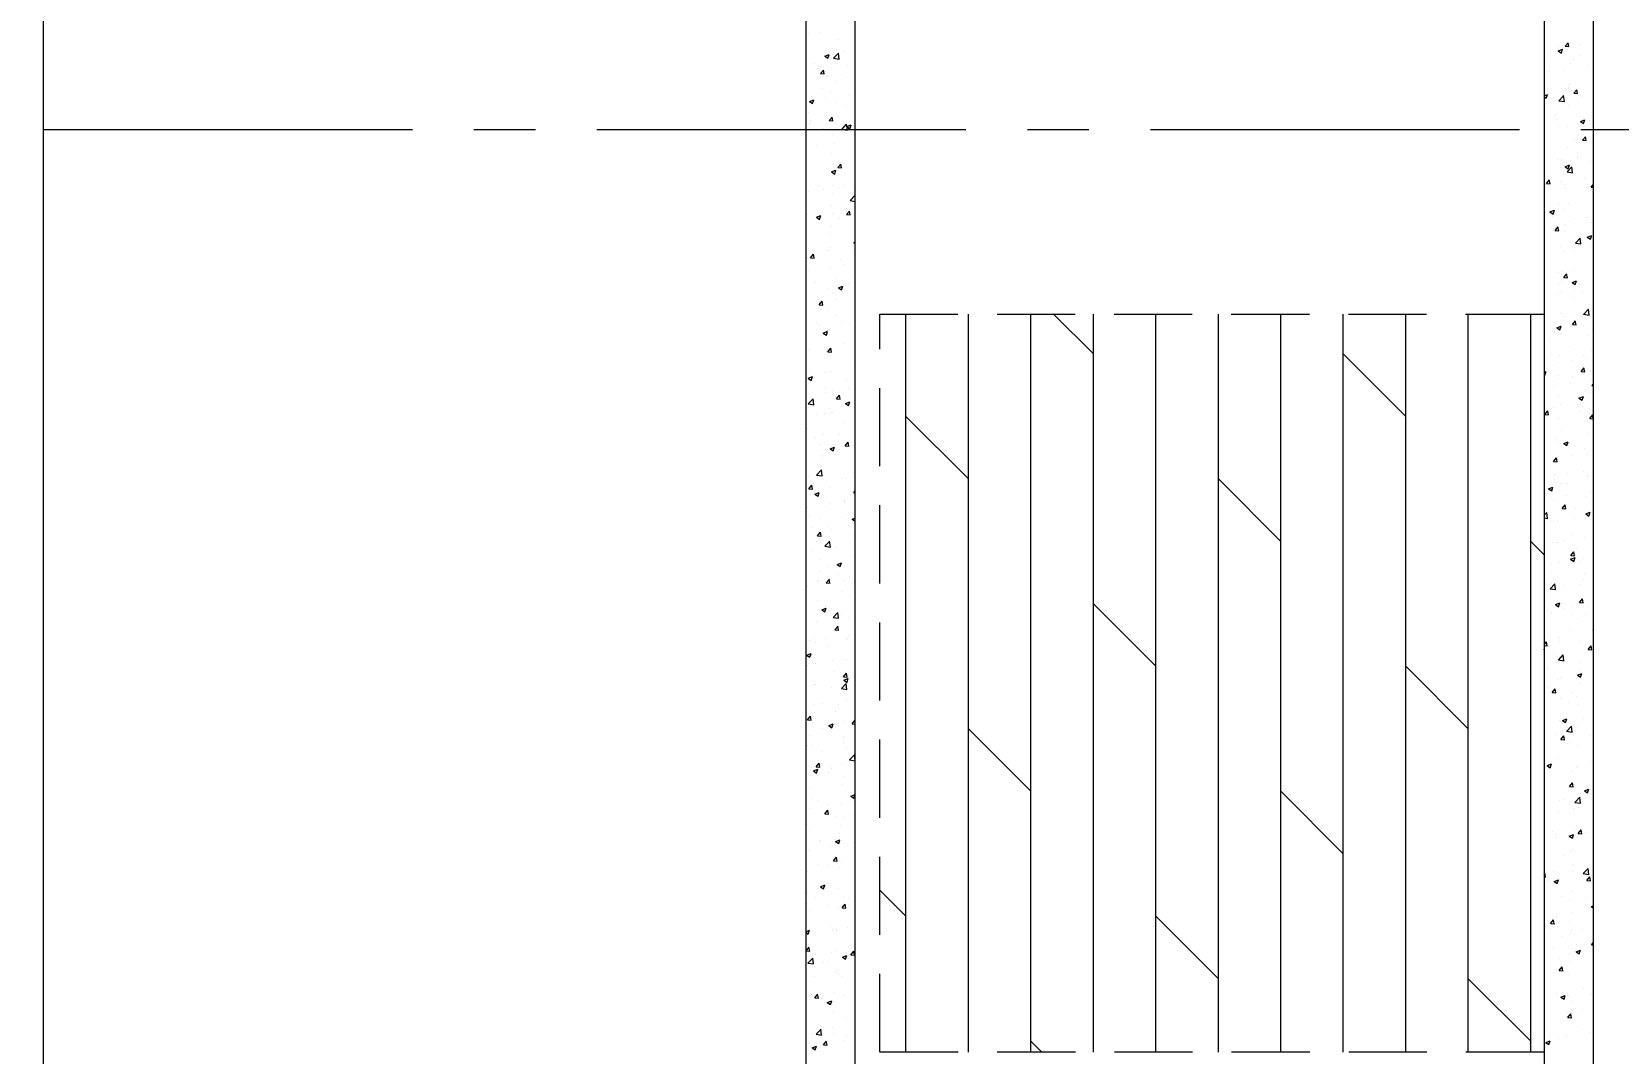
# Model space of a CAD drawing. Header units: millimetres. Extents: x 115500 to 206800, y -6300 to 53700.
# Drawn here: x 120652 to 127102, y 15445 to 19598 of the extents above; entities that cross this region are included whole.
import ezdxf

# ---------------------------------------------------------------- set-up
doc = ezdxf.new("R2010")
doc.units = ezdxf.units.MM
doc.linetypes.add('HIDDEN2', pattern=[4.7625, 3.175, -1.5875])
doc.linetypes.add('HT_Grid$0$CENTER2', pattern=[1.125, 0.75, -0.125, 0.125, -0.125])
doc.layers.get('Defpoints').update_dxf_attribs({"color": 151, "lineweight": 9})
for name, color, linetype, lineweight in [('HT_Dim Grid$0$NDC_S_DIM', 1, 'Continuous', 15), ('HT_Grid$0$NDC_S_AXIS', 5, 'HT_Grid$0$CENTER2', 13), ('NDC_S_BEAM', 3, 'HIDDEN2', 20), ('NDC_S_HATCH MATERIAL', 8, 'Continuous', 13), ('NDC_S_SLAB', 2, 'Continuous', 20)]:
    doc.layers.add(name, color=color, linetype=linetype, lineweight=lineweight)
doc.styles.add('HT_Dim Grid$0$NDC_DIM', font='', dxfattribs={"width": 0.75})
doc.styles.get('HT_Dim Grid$0$NDC_DIM').set_extended_font_data('Dotum')
doc.dimstyles.new('HT_Dim Grid$0$NDC_dim_150', dxfattribs={"dimscale": 150, "dimtxt": 2.5, "dimasz": 1.5, "dimexe": 1.5, "dimexo": 2.5, "dimgap": 1, "dimtad": 1, "dimdec": 0, "dimzin": 0, "dimdsep": 46, "dimtxsty": 'HT_Dim Grid$0$NDC_DIM', "dimblk": 'HT_Dim Grid$0$DIMMARK', "dimcen": 0.09, "dimdle": 1.2, "dimclrd": 1, "dimclre": 1, "dimclrt": 3, "dimadec": 0, "dimazin": 0, "dimtfac": 1, "dimtdec": 0, "dimtix": 1, "dimtofl": 0, "dimtmove": 0, "dimatfit": 3, "dimfxl": 8, "dimfxlon": 1, "dimtolj": 1, "dimtzin": 0, "dimarcsym": 0})

# ---------------------------------------------------------------- blocks, each defined once
blk = doc.blocks.new('HT_Dim Grid$0$DIMMARK')
at = {"layer": 'HT_Dim Grid$0$NDC_S_DIM', "color": 1}
blk.add_line((-1.5, 0), (1, 0), dxfattribs=at)
at = {"layer": 'HT_Dim Grid$0$NDC_S_DIM', "color": 2, "const_width": 0.1}
blk.add_lwpolyline([(-0.424, -0.424), (0.424, 0.424)], dxfattribs=at)
blk = doc.blocks.new('*D50')
at = {"layer": 'Defpoints', "color": 0, "ltscale": 200, "transparency": 16777216}
for p in [(117900, 38500), (130700, 38500), (130700, 8900)]:
    blk.add_point(p, dxfattribs=at)
at = {"layer": 'HT_Dim Grid$0$NDC_S_DIM', "color": 1, "lineweight": -2, "ltscale": 200, "transparency": 16777216}
for p, q in [((119100, 38500), (117675, 38500)), ((117900, 9125), (117900, 38275)), ((119100, 8900), (117675, 8900))]:
    blk.add_line(p, q, dxfattribs=at)
at = {"layer": 'HT_Dim Grid$0$NDC_S_DIM', "color": 1, "lineweight": -2, "ltscale": 200, "transparency": 16777216, "xscale": 225, "yscale": 225, "zscale": 225}
for p, rotation in [((117900, 38500), 90), ((117900, 8900), 270)]:
    blk.add_blockref('HT_Dim Grid$0$DIMMARK', p, dxfattribs=dict(at, rotation=rotation))
at = {"layer": 'HT_Dim Grid$0$NDC_S_DIM', "color": 3, "ltscale": 200, "transparency": 16777216, "insert": (117562.2, 23700), "char_height": 375, "attachment_point": 5, "rotation": 90, "style": 'HT_Dim Grid$0$NDC_DIM'}
blk.add_mtext('\\A1;29600', dxfattribs=at)
blk = doc.blocks.new('*D51')
at = {"layer": 'Defpoints', "color": 0, "ltscale": 200, "transparency": 16777216}
for p in [(119100, 19200), (130700, 19200), (130700, 8900)]:
    blk.add_point(p, dxfattribs=at)
at = {"layer": 'HT_Dim Grid$0$NDC_S_DIM', "color": 1, "lineweight": -2, "ltscale": 200, "transparency": 16777216}
for p, q in [((120300, 19200), (118875, 19200)), ((119100, 9125), (119100, 18975)), ((120300, 8900), (118875, 8900))]:
    blk.add_line(p, q, dxfattribs=at)
at = {"layer": 'HT_Dim Grid$0$NDC_S_DIM', "color": 1, "lineweight": -2, "ltscale": 200, "transparency": 16777216, "xscale": 225, "yscale": 225, "zscale": 225}
for p, rotation in [((119100, 19200), 90), ((119100, 8900), 270)]:
    blk.add_blockref('HT_Dim Grid$0$DIMMARK', p, dxfattribs=dict(at, rotation=rotation))
at = {"layer": 'HT_Dim Grid$0$NDC_S_DIM', "color": 3, "ltscale": 200, "transparency": 16777216, "insert": (118762.2, 14050), "char_height": 375, "attachment_point": 5, "rotation": 90, "style": 'HT_Dim Grid$0$NDC_DIM'}
blk.add_mtext('\\A1;10300', dxfattribs=at)
blk = doc.blocks.new('*D70')
at = {"layer": 'Defpoints', "color": 0, "ltscale": 200, "transparency": 16777216}
for p in [(119100, 28200), (130700, 28200), (130700, 19200)]:
    blk.add_point(p, dxfattribs=at)
at = {"layer": 'HT_Dim Grid$0$NDC_S_DIM', "color": 1, "lineweight": -2, "ltscale": 200, "transparency": 16777216}
for p, q in [((120300, 28200), (118875, 28200)), ((119100, 19425), (119100, 27975)), ((120300, 19200), (118875, 19200))]:
    blk.add_line(p, q, dxfattribs=at)
at = {"layer": 'HT_Dim Grid$0$NDC_S_DIM', "color": 1, "lineweight": -2, "ltscale": 200, "transparency": 16777216, "xscale": 225, "yscale": 225, "zscale": 225}
for p, rotation in [((119100, 28200), 90), ((119100, 19200), 270)]:
    blk.add_blockref('HT_Dim Grid$0$DIMMARK', p, dxfattribs=dict(at, rotation=rotation))
at = {"layer": 'HT_Dim Grid$0$NDC_S_DIM', "color": 3, "ltscale": 200, "transparency": 16777216, "insert": (118762.2, 23700), "char_height": 375, "attachment_point": 5, "rotation": 90, "style": 'HT_Dim Grid$0$NDC_DIM'}
blk.add_mtext('\\A1;9000', dxfattribs=at)

msp = doc.modelspace()

# ---------------------------------------------------------------- linework, layer by layer
at = {"layer": 'Defpoints'}
msp.add_lwpolyline([(120700, 48500), (201600, 48500), (201600, -1100), (120700, -1100)], close=True, dxfattribs=at)
msp.add_lwpolyline([(120700, 48500), (201600, 48500), (201600, -1100), (120700, -1100)], close=True, dxfattribs=at)
at = {"layer": 'HT_Grid$0$NDC_S_AXIS', "ltscale": 2000}
msp.add_line((120700, 19200), (201600, 19200), dxfattribs=at)
at = {"layer": 'NDC_S_BEAM', "ltscale": 100}
for p, q in [((124100, 18450), (126800, 18450)), ((124100, 15450), (124100, 18450)), ((126800, 15450), (124100, 15450))]:
    msp.add_line(p, q, dxfattribs=at)
at = {"layer": 'NDC_S_HATCH MATERIAL', "linetype": 'Continuous', "ltscale": 100}
for p, q in [((123811.1, 19592.6), (123811.1, 19592.6)), ((123856.8, 19595.9), (123856.8, 19595.9)), ((123929.9, 19566.7), (123929.9, 19566.7)), ((126885.8, 19538.6), (126898, 19553.2)), ((126900.6, 19537.2), (126897.7, 19553.1)), ((126909.1, 19551.5), (126909.1, 19551.5)), ((126948.6, 19546), (126948.6, 19546)), ((123875.8, 19498.5), (123893.6, 19505.4)), ((123875.8, 19498.5), (123888.4, 19490)), ((123888.4, 19490), (123893.6, 19505.3)), ((123908.1, 19503.7), (123908.1, 19503.7)), ((123911.6, 19490.6), (123934.2, 19487)), ((123911.7, 19490.4), (123931.5, 19511.1)), ((123917, 19496.2), (123917, 19496.2)), ((123926.8, 19482.1), (123926.8, 19482.1)), ((123934.2, 19486.9), (123931.4, 19511.1)), ((123950.4, 19516.8), (123950.4, 19516.8)), ((126813.8, 19505.7), (126813.8, 19505.7)), ((126857.9, 19520), (126875.7, 19526.8)), ((126857.9, 19519.9), (126870.5, 19511.4)), ((126859.4, 19539), (126859.4, 19539)), ((126870.5, 19511.4), (126875.6, 19526.7)), ((126885.1, 19537.6), (126885.1, 19537.6)), ((126885.8, 19538.6), (126900.9, 19537.3)), ((126920.3, 19483.3), (126920.3, 19483.3)), ((126949.4, 19500), (126949.4, 19500)), ((123834.9, 19467.8), (123834.9, 19467.8)), ((123859.1, 19427.5), (123871.4, 19442.1)), ((123859.1, 19427.5), (123874.3, 19426.1)), ((123874, 19426.1), (123871, 19442)), ((123883.5, 19416.6), (123883.5, 19416.6)), ((123947.1, 19425), (123947.1, 19425)), ((123970.5, 19462.1), (123970.5, 19462.1)), ((126818.2, 19437.4), (126818.2, 19437.4)), ((126881.8, 19445.8), (126881.8, 19445.8)), ((126906, 19467), (126906, 19467)), ((126978, 19458.5), (126978, 19458.5)), ((123866.4, 19367.1), (123866.4, 19367.1)), ((123897.6, 19352.1), (123897.6, 19352.1)), ((123923.7, 19397.6), (123923.7, 19397.6)), ((126869.2, 19369), (126869.2, 19369)), ((126899.9, 19370.2), (126899.9, 19370.2)), ((126902.9, 19382.4), (126902.9, 19382.4)), ((126911.2, 19358.3), (126911.2, 19358.3)), ((126921, 19347.6), (126933.2, 19362.1)), ((126921, 19347.5), (126936.2, 19346.2)), ((126935.9, 19346.2), (126932.9, 19362.1)), ((123814, 19314.4), (123831.8, 19321.2)), ((123814, 19314.3), (123826.6, 19305.8)), ((123816.7, 19316.4), (123816.7, 19316.4)), ((123826.6, 19305.8), (123831.8, 19321.1)), ((123880.3, 19324.8), (123880.3, 19324.8)), ((123920.6, 19313), (123920.6, 19313)), ((123958.5, 19296.4), (123958.5, 19296.4)), ((123976.5, 19337.5), (123976.5, 19337.5)), ((126800, 19337.3), (126813.9, 19342.6)), ((126800, 19333.1), (126808.7, 19327.2)), ((126808.7, 19327.2), (126813.8, 19342.6)), ((126815, 19345.6), (126815, 19345.6)), ((126817.9, 19341.8), (126817.9, 19341.8)), ((126859.8, 19317.6), (126882.4, 19314.1)), ((126859.9, 19317.4), (126879.7, 19338.1)), ((126882.4, 19313.9), (126879.6, 19338.1)), ((126899.8, 19297.9), (126899.8, 19297.9)), ((126953.5, 19336), (126953.5, 19336)), ((123810.3, 19271), (123810.3, 19271)), ((123813.5, 19224.6), (123813.5, 19224.6)), ((123817, 19237.3), (123817, 19237.3)), ((123894.4, 19236.4), (123906.6, 19251)), ((123894.4, 19236.4), (123909.5, 19235.1)), ((123909.2, 19235), (123906.3, 19250.9)), ((123909.7, 19237.3), (123909.7, 19237.3)), ((123917.5, 19228.5), (123917.5, 19228.5)), ((123945.4, 19201), (123965.1, 19221.6)), ((123952.5, 19231.6), (123952.5, 19231.6)), ((123967.9, 19197.5), (123965.1, 19221.6)), ((123965.6, 19212.1), (123983.4, 19218.9)), ((123978.2, 19203.5), (123983.4, 19218.8)), ((126844.4, 19258.1), (126844.4, 19258.1)), ((126849.4, 19241), (126849.4, 19241)), ((126947.7, 19233.5), (126965.5, 19240.4)), ((126947.7, 19233.5), (126960.3, 19224.9)), ((126960.3, 19224.9), (126965.4, 19240.3)), ((126985, 19235.3), (126985, 19235.3)), ((123870.5, 19203.2), (123870.5, 19203.2)), ((123907.3, 19182.1), (123907.3, 19182.1)), ((123945.3, 19201.1), (123967.9, 19197.6)), ((123965.6, 19212), (123978.3, 19203.5)), ((126858.7, 19217.4), (126858.7, 19217.4)), ((126896.8, 19213.3), (126896.8, 19213.3)), ((126919.5, 19161.6), (126919.5, 19161.6)), ((126938, 19179.1), (126938, 19179.1)), ((126956.2, 19156.5), (126968.5, 19171.1)), ((126956.2, 19156.5), (126971.4, 19155.2)), ((126971.1, 19155.1), (126968.2, 19171)), ((123842.9, 19137.1), (123842.9, 19137.1)), ((123902, 19102.4), (123902, 19102.4)), ((123914.5, 19143.9), (123914.5, 19143.9)), ((126893.7, 19128.8), (126893.7, 19128.8)), ((126935.5, 19105.5), (126935.5, 19105.5)), ((123896.8, 19030.5), (123896.8, 19030.5)), ((123903.8, 19027.9), (123921.6, 19034.7)), ((123903.8, 19027.8), (123916.5, 19019.3)), ((123911.4, 19059.3), (123911.4, 19059.3)), ((123916.4, 19019.3), (123921.6, 19034.7)), ((123929.6, 19045.3), (123941.8, 19059.9)), ((123929.6, 19045.3), (123944.8, 19044)), ((123936.5, 19058.1), (123936.5, 19058.1)), ((123944.5, 19044), (123941.5, 19059.9)), ((126853.5, 19077.1), (126853.5, 19077.1)), ((126868.4, 19047.3), (126868.4, 19047.3)), ((126871.2, 19078.9), (126871.2, 19078.9)), ((126885.9, 19049.3), (126903.7, 19056.2)), ((126885.9, 19049.3), (126898.5, 19040.8)), ((126890.6, 19044.2), (126890.6, 19044.2)), ((126893.5, 19028), (126913.3, 19048.6)), ((126893.5, 19028.1), (126916.1, 19024.6)), ((126898.5, 19040.8), (126903.6, 19056.1)), ((126916.1, 19024.5), (126913.3, 19048.6)), ((126934.7, 19087.2), (126934.7, 19087.2)), ((126989.1, 19071.4), (126989.1, 19071.4)), ((123852.6, 18972.7), (123852.6, 18972.7)), ((123908.3, 18974.8), (123908.3, 18974.8)), ((123933.2, 18966.2), (123933.2, 18966.2)), ((123957.7, 18974.7), (123957.7, 18974.7)), ((123988.1, 18966.9), (123988.1, 18966.9)), ((126804.3, 18978.7), (126804.3, 18978.7)), ((126809.3, 18981.4), (126821.6, 18996)), ((126809.3, 18981.4), (126824.5, 18980)), ((126824.2, 18980), (126821.2, 18995.9)), ((126867.9, 18987.1), (126867.9, 18987.1)), ((126885, 18976.4), (126885, 18976.4)), ((126964.1, 18999.7), (126964.1, 18999.7)), ((126991.5, 18965.4), (127000, 18975.6)), ((126991.5, 18965.4), (127000, 18964.7)), ((123809.6, 18949.3), (123809.6, 18949.3)), ((123869.6, 18957.9), (123869.6, 18957.9)), ((123906.1, 18938.5), (123906.1, 18938.5)), ((123979, 18911.5), (123998.8, 18932.1)), ((123979, 18911.6), (124000, 18908.4)), ((124000, 18921.3), (123998.7, 18932.1)), ((126887.5, 18959.6), (126887.5, 18959.6)), ((126897.3, 18899.6), (126897.3, 18899.6)), ((123802, 18843.5), (123802, 18843.5)), ((123802.8, 18857.7), (123802.8, 18857.7)), ((123842, 18843.7), (123859.8, 18850.5)), ((123842, 18843.6), (123854.6, 18835.1)), ((123854.6, 18835.1), (123859.8, 18850.5)), ((123866.4, 18866.1), (123866.4, 18866.1)), ((123905.2, 18890.2), (123905.2, 18890.2)), ((123906.6, 18860.4), (123906.6, 18860.4)), ((123937.6, 18837.8), (123937.6, 18837.8)), ((123962.6, 18878.7), (123962.6, 18878.7)), ((123964.8, 18854.3), (123977.1, 18868.9)), ((123964.8, 18854.3), (123980, 18853)), ((123979.7, 18852.9), (123976.8, 18868.8)), ((126801.1, 18886.9), (126801.1, 18886.9)), ((126824.1, 18865.2), (126841.9, 18872)), ((126824.1, 18865.1), (126836.7, 18856.6)), ((126835.5, 18846.6), (126835.5, 18846.6)), ((126836.7, 18856.6), (126841.8, 18871.9)), ((126857.9, 18895.8), (126857.9, 18895.8)), ((126884.4, 18875.1), (126884.4, 18875.1)), ((126918.8, 18840), (126918.8, 18840)), ((126971.1, 18840.9), (126971.1, 18840.9)), ((123895.8, 18778.5), (123895.8, 18778.5)), ((123902.1, 18805.7), (123902.1, 18805.7)), ((126830.5, 18799.4), (126830.5, 18799.4)), ((126844.5, 18790.3), (126859.7, 18789)), ((126844.5, 18790.3), (126856.8, 18804.9)), ((126859.4, 18788.9), (126856.5, 18804.9)), ((126881.3, 18790.5), (126881.3, 18790.5)), ((126889.1, 18812.5), (126889.1, 18812.5)), ((126975.7, 18762.9), (126993.5, 18769.7)), ((126988.3, 18754.3), (126993.5, 18769.7)), ((126990.9, 18820.5), (126990.9, 18820.5)), ((123888.1, 18708), (123888.1, 18708)), ((123896.1, 18708.9), (123896.1, 18708.9)), ((123899, 18721.1), (123899, 18721.1)), ((123993.6, 18741.4), (124000, 18737.1)), ((123993.7, 18741.4), (124000, 18743.9)), ((126867.7, 18725.7), (126867.7, 18725.7)), ((126878.2, 18706), (126878.2, 18706)), ((126920.6, 18711.8), (126920.6, 18711.8)), ((126924.1, 18720.3), (126924.1, 18720.3)), ((126927.2, 18738.5), (126947, 18759.1)), ((126927.2, 18738.6), (126949.8, 18735.1)), ((126949.7, 18735), (126946.9, 18759.1)), ((126975.7, 18762.8), (126988.3, 18754.3)), ((126987.7, 18728.7), (126987.7, 18728.7)), ((123806.1, 18679.6), (123806.1, 18679.6)), ((123817.9, 18679.2), (123830.1, 18693.8)), ((123817.9, 18679.2), (123833.1, 18677.8)), ((123829, 18678.4), (123829, 18678.4)), ((123832.8, 18677.8), (123829.8, 18693.7)), ((123941.7, 18673.9), (123941.7, 18673.9)), ((123957, 18653.1), (123957, 18653.1)), ((123989.4, 18699.5), (123989.4, 18699.5)), ((123808.8, 18627.7), (123808.8, 18627.7)), ((123837.6, 18578.9), (123837.6, 18578.9)), ((123895.9, 18636.6), (123895.9, 18636.6)), ((123922.6, 18599.3), (123922.6, 18599.3)), ((123986.1, 18607.7), (123986.1, 18607.7)), ((126857.2, 18574.1), (126857.2, 18574.1)), ((126857.3, 18620.1), (126857.3, 18620.1)), ((126871.1, 18582), (126871.1, 18582)), ((126875.1, 18621.4), (126875.1, 18621.4)), ((126879.8, 18599.3), (126892, 18613.9)), ((126879.8, 18599.3), (126895, 18597.9)), ((126894.7, 18597.9), (126891.7, 18613.8)), ((126913.9, 18578.7), (126931.7, 18585.5)), ((126913.9, 18578.6), (126926.5, 18570.1)), ((126920.8, 18628.5), (126920.8, 18628.5)), ((126926.5, 18570.1), (126931.7, 18585.5)), ((123892.8, 18552), (123892.8, 18552)), ((123905.8, 18538.8), (123905.8, 18538.8)), ((123931.8, 18557.2), (123944.5, 18548.7)), ((123931.9, 18557.3), (123949.6, 18564.1)), ((123944.5, 18548.7), (123949.6, 18564)), ((123973.2, 18573.2), (123973.2, 18573.2)), ((126854, 18528.3), (126854, 18528.3)), ((126872, 18536.9), (126872, 18536.9)), ((126918, 18518.4), (126918, 18518.4)), ((126924.7, 18547.9), (126924.7, 18547.9)), ((126950.2, 18541), (126950.2, 18541)), ((123853.1, 18488.1), (123865.4, 18502.7)), ((123853.1, 18488.1), (123868.3, 18486.8)), ((123855.7, 18499.1), (123855.7, 18499.1)), ((123868, 18486.7), (123865.1, 18502.6)), ((123889.7, 18467.5), (123889.7, 18467.5)), ((123919.3, 18507.5), (123919.3, 18507.5)), ((124206, 15450), (124206, 18450)), ((124460, 15450), (124460, 18450)), ((124714, 15450), (124714, 18450)), ((124968, 18288), (124805.9, 18450)), ((124968, 15450), (124968, 18450)), ((125222, 15450), (125222, 18450)), ((125476, 15450), (125476, 18450)), ((125730, 15450), (125730, 18450)), ((125984, 15450), (125984, 18450)), ((126238, 15450), (126238, 18450)), ((126492, 15450), (126492, 18450)), ((126746, 15450), (126746, 18450)), ((126820.6, 18452.9), (126820.6, 18452.9)), ((126869, 18452.3), (126869, 18452.3)), ((126956.2, 18447.1), (126956.2, 18447.1)), ((126960.8, 18449.2), (126983.4, 18445.7)), ((126960.9, 18449), (126980.7, 18469.7)), ((126983.4, 18445.5), (126980.6, 18469.7)), ((126999.4, 18470.2), (126999.4, 18470.2)), ((123841.7, 18415), (123841.7, 18415)), ((123852.5, 18407.3), (123852.5, 18407.3)), ((123886.7, 18382.9), (123886.7, 18382.9)), ((123895.3, 18387.2), (123895.3, 18387.2)), ((123923.7, 18443.4), (123923.7, 18443.4)), ((123948.7, 18420), (123948.7, 18420)), ((123977.3, 18409.3), (123977.3, 18409.3)), ((126852.1, 18394.5), (126869.9, 18401.3)), ((126852.1, 18394.5), (126864.7, 18385.9)), ((126864.7, 18385.9), (126869.9, 18401.3)), ((126866.9, 18404), (126866.9, 18404)), ((126883.4, 18440.8), (126883.4, 18440.8)), ((126915, 18408.2), (126927.3, 18422.8)), ((126915, 18408.2), (126930.2, 18406.9)), ((126929.9, 18406.8), (126927, 18422.7)), ((126996.3, 18385.6), (126996.3, 18385.6)), ((123870, 18373), (123882.7, 18364.5)), ((123870.1, 18373.1), (123887.8, 18379.9)), ((123881.9, 18319.8), (123881.9, 18319.8)), ((123882.7, 18364.5), (123887.8, 18379.8)), ((123956.2, 18331.5), (123956.2, 18331.5)), ((126816.6, 18340.6), (126816.6, 18340.6)), ((126865.9, 18367.8), (126865.9, 18367.8)), ((126906.7, 18317.4), (126906.7, 18317.4)), ((126977, 18361.7), (126977, 18361.7)), ((123808.1, 18306), (123808.1, 18306)), ((123873.2, 18314.3), (123873.2, 18314.3)), ((123883.6, 18298.3), (123883.6, 18298.3)), ((123888.4, 18297.1), (123900.6, 18311.7)), ((123888.4, 18297.1), (123903.6, 18295.7)), ((123903.3, 18295.7), (123900.3, 18311.6)), ((126238, 18034), (125984, 18288)), ((126824.7, 18289), (126824.7, 18289)), ((126856.4, 18252.5), (126856.4, 18252.5)), ((126862.8, 18283.2), (126862.8, 18283.2)), ((126910.2, 18261.6), (126910.2, 18261.6)), ((126960.3, 18283.2), (126960.3, 18283.2)), ((126973.8, 18269.9), (126973.8, 18269.9)), ((126993.2, 18301.1), (126993.2, 18301.1)), ((123808.2, 18188.8), (123820.9, 18180.3)), ((123808.3, 18188.9), (123826, 18195.7)), ((123815.1, 18219.6), (123815.1, 18219.6)), ((123820.9, 18180.3), (123826, 18195.6)), ((123880.5, 18213.8), (123880.5, 18213.8)), ((123905.1, 18217.1), (123905.1, 18217.1)), ((123975.5, 18240.7), (123975.5, 18240.7)), ((126800, 18214.1), (126808.1, 18217.2)), ((126800, 18203.7), (126802.9, 18201.7)), ((126802.9, 18201.7), (126808.1, 18217.1)), ((126856.2, 18188.2), (126856.2, 18188.2)), ((126859.7, 18198.6), (126859.7, 18198.6)), ((126917.3, 18196.7), (126917.3, 18196.7)), ((126950.3, 18217.2), (126962.5, 18231.7)), ((126950.3, 18217.1), (126965.5, 18215.8)), ((126965.1, 18215.8), (126962.2, 18231.7)), ((126990.1, 18216.5), (126990.1, 18216.5)), ((123823.7, 18184.5), (123823.7, 18184.5)), ((123877.3, 18150.4), (123877.3, 18150.4)), ((123877.4, 18129.2), (123877.4, 18129.2)), ((123908.7, 18140.6), (123908.7, 18140.6)), ((123959.3, 18178.8), (123959.3, 18178.8)), ((123972.2, 18148.9), (123972.2, 18148.9)), ((126843.4, 18161.4), (126843.4, 18161.4)), ((126906.9, 18169.8), (126906.9, 18169.8)), ((126987, 18132), (126987, 18132)), ((126991.8, 18182.5), (126991.8, 18182.5)), ((126994.5, 18159.7), (127000, 18158.8)), ((126994.6, 18159.6), (127000, 18165.2)), ((123808.9, 18085.3), (123831.5, 18081.7)), ((123809, 18085.1), (123828.8, 18105.8)), ((123831.5, 18081.6), (123828.7, 18105.8)), ((123894.6, 18065.6), (123894.6, 18065.6)), ((123923.6, 18106), (123935.9, 18120.6)), ((123923.6, 18106), (123938.8, 18104.7)), ((123938.5, 18104.6), (123935.6, 18120.5)), ((123959.8, 18086.5), (123972.5, 18078)), ((123959.9, 18086.6), (123977.7, 18093.4)), ((123972.5, 18078), (123977.6, 18093.4)), ((126806.7, 18058.5), (126806.7, 18058.5)), ((126840.1, 18069.6), (126840.1, 18069.6)), ((126856.6, 18114.1), (126856.6, 18114.1)), ((126866.2, 18082.4), (126866.2, 18082.4)), ((126936.3, 18082.2), (126936.3, 18082.2)), ((126941.9, 18108.1), (126959.7, 18114.9)), ((126941.9, 18108), (126954.5, 18099.5)), ((126954.5, 18099.5), (126959.7, 18114.8)), ((123841.8, 18040.4), (123841.8, 18040.4)), ((123874.3, 18044.7), (123874.3, 18044.7)), ((123905.4, 18048.7), (123905.4, 18048.7)), ((123908.8, 18049.6), (123908.8, 18049.6)), ((123955.5, 18009.8), (123955.5, 18009.8)), ((124460, 17780), (124206, 18034)), ((126803.3, 18042), (126815.6, 18056.6)), ((126803.3, 18042), (126818.5, 18040.7)), ((126818.2, 18040.6), (126815.3, 18056.6)), ((126853.5, 18029.5), (126853.5, 18029.5)), ((126860.3, 18024.3), (126860.3, 18024.3)), ((126942.3, 18052.7), (126942.3, 18052.7)), ((126983.9, 18047.4), (126983.9, 18047.4)), ((126985.5, 18026.1), (126997.8, 18040.7)), ((126985.5, 18026.1), (127000, 18024.8)), ((126995.9, 18018.6), (126995.9, 18018.6)), ((127000, 18026.8), (126997.5, 18040.6)), ((123807.3, 17984.4), (123807.3, 17984.4)), ((123838.6, 17948.6), (123838.6, 17948.6)), ((123871.2, 17960.1), (123871.2, 17960.1)), ((123934.8, 17961.2), (123934.8, 17961.2)), ((123958.9, 17914.9), (123971.1, 17929.5)), ((123973.7, 17913.6), (123970.8, 17929.5)), ((123999.5, 17976.4), (123999.5, 17976.4)), ((126850.4, 17945), (126850.4, 17945)), ((126855.7, 17930.9), (126855.7, 17930.9)), ((126869.5, 17982.1), (126869.5, 17982.1)), ((126880.1, 17923.9), (126897.9, 17930.7)), ((126892.7, 17915.3), (126897.9, 17930.6)), ((126980.8, 17962.9), (126980.8, 17962.9)), ((123859.3, 17919.9), (123859.3, 17919.9)), ((123868.1, 17875.6), (123868.1, 17875.6)), ((123898, 17902.4), (123910.7, 17893.8)), ((123898.1, 17902.4), (123915.8, 17909.3)), ((123904.3, 17895.5), (123904.3, 17895.5)), ((123910.7, 17893.8), (123915.8, 17909.2)), ((123912.9, 17885.7), (123912.9, 17885.7)), ((123958.9, 17914.9), (123974.1, 17913.6)), ((123994.9, 17914.1), (123994.9, 17914.1)), ((123996.4, 17891.8), (123996.4, 17891.8)), ((126802.7, 17881.9), (126802.7, 17881.9)), ((126838.6, 17851), (126850.8, 17865.6)), ((126853.4, 17849.6), (126850.5, 17865.5)), ((126880.1, 17923.8), (126892.7, 17915.3)), ((126891.8, 17923.6), (126891.8, 17923.6)), ((126916.5, 17875.1), (126916.5, 17875.1)), ((126963.1, 17903), (126963.1, 17903)), ((126977.8, 17878.3), (126977.8, 17878.3)), ((123842.6, 17795.7), (123862.4, 17816.3)), ((123865.2, 17792.2), (123862.4, 17816.3)), ((123868, 17861), (123868, 17861)), ((123993.3, 17807.3), (123993.3, 17807.3)), ((126838.6, 17851), (126853.8, 17849.6)), ((126847.3, 17860.4), (126847.3, 17860.4)), ((126896.3, 17802.8), (126896.3, 17802.8)), ((126959.9, 17811.2), (126959.9, 17811.2)), ((123801.2, 17760.9), (123801.2, 17760.9)), ((123808.8, 17790.7), (123808.8, 17790.7)), ((123811.9, 17739.8), (123824.2, 17754.4)), ((123811.9, 17739.8), (123827.1, 17738.5)), ((123826.8, 17738.4), (123823.9, 17754.4)), ((123842.6, 17795.8), (123865.2, 17792.3)), ((123865, 17791), (123865, 17791)), ((123893.8, 17744), (123893.8, 17744)), ((123944.4, 17785), (123944.4, 17785)), ((123961.6, 17782), (123961.6, 17782)), ((125730, 17526), (125476, 17780)), ((126818.3, 17739.7), (126836.1, 17746.5)), ((126818.3, 17739.6), (126830.9, 17731.1)), ((126830.9, 17731.1), (126836.1, 17746.5)), ((126842.3, 17793.8), (126842.3, 17793.8)), ((126844.3, 17775.9), (126844.3, 17775.9)), ((126865.4, 17760.8), (126865.4, 17760.8)), ((126895.9, 17759.7), (126895.9, 17759.7)), ((126974.7, 17793.8), (126974.7, 17793.8)), ((126977.9, 17788.1), (126977.9, 17788.1)), ((123836.2, 17718.2), (123848.9, 17709.7)), ((123836.3, 17718.2), (123854, 17725.1)), ((123848.9, 17709.7), (123854, 17725)), ((123861.9, 17706.5), (123861.9, 17706.5)), ((123894.7, 17681.8), (123894.7, 17681.8)), ((123954.7, 17688.2), (123954.7, 17688.2)), ((123958.3, 17690.2), (123958.3, 17690.2)), ((123990.2, 17722.7), (123990.2, 17722.7)), ((123994.1, 17723.9), (124000, 17730.9)), ((123994.1, 17723.9), (124000, 17723.4)), ((126829.5, 17702.6), (126829.5, 17702.6)), ((126841.2, 17691.3), (126841.2, 17691.3)), ((126873.8, 17659.9), (126886.1, 17674.5)), ((126888.7, 17658.5), (126885.8, 17674.4)), ((126893, 17711), (126893, 17711)), ((126971.6, 17709.2), (126971.6, 17709.2)), ((126989.2, 17723.7), (126989.2, 17723.7)), ((123806.6, 17662.8), (123806.6, 17662.8)), ((123812.9, 17626.8), (123812.9, 17626.8)), ((123858.9, 17621.9), (123858.9, 17621.9)), ((123894.9, 17655.2), (123894.9, 17655.2)), ((123948.5, 17621.1), (123948.5, 17621.1)), ((123987.2, 17638.2), (123987.2, 17638.2)), ((123987.8, 17615.9), (124000, 17607.7)), ((123987.9, 17616), (124000, 17620.6)), ((126800, 17632.2), (126810.6, 17643.3)), ((126800, 17621.4), (126813.4, 17619.3)), ((126813.4, 17619.2), (126810.6, 17643.3)), ((126826.2, 17610.8), (126826.2, 17610.8)), ((126838.1, 17606.8), (126838.1, 17606.8)), ((126854.9, 17609.2), (126854.9, 17609.2)), ((126873.8, 17659.9), (126889, 17658.6)), ((126922.4, 17623.5), (126922.4, 17623.5)), ((126927.4, 17659), (126927.4, 17659)), ((126968.5, 17624.6), (126968.5, 17624.6)), ((126969.9, 17637.4), (126987.7, 17644.2)), ((126969.9, 17637.4), (126982.5, 17628.8)), ((126982.5, 17628.8), (126987.7, 17644.2)), ((123827.9, 17581.6), (123827.9, 17581.6)), ((123847.2, 17548.8), (123859.4, 17563.4)), ((123847.2, 17548.8), (123862.4, 17547.4)), ((123862, 17547.4), (123859.1, 17563.3)), ((123891.5, 17590), (123891.5, 17590)), ((123903.6, 17573.9), (123903.6, 17573.9)), ((123984.1, 17553.6), (123984.1, 17553.6)), ((123987.7, 17602.7), (123987.7, 17602.7)), ((126915.8, 17553.4), (126915.8, 17553.4)), ((123824.7, 17489.8), (123824.7, 17489.8)), ((123844.4, 17526.1), (123844.4, 17526.1)), ((123855.8, 17537.4), (123855.8, 17537.4)), ((123876.3, 17506.2), (123896.1, 17526.8)), ((123876.3, 17506.3), (123898.9, 17502.8)), ((123898.8, 17502.7), (123896, 17526.8)), ((123920.9, 17502.5), (123920.9, 17502.5)), ((123980, 17520.4), (123980, 17520.4)), ((126800, 17471.9), (126746, 17526)), ((126835, 17522.2), (126835, 17522.2)), ((126855.6, 17523.3), (126855.6, 17523.3)), ((126877.9, 17529.2), (126877.9, 17529.2)), ((126909.1, 17468.9), (126921.3, 17483.5)), ((126923.9, 17467.5), (126921, 17483.4)), ((126931.5, 17495.1), (126931.5, 17495.1)), ((126965.4, 17540.1), (126965.4, 17540.1)), ((123852.7, 17452.8), (123852.7, 17452.8)), ((123893.1, 17422.3), (123893.1, 17422.3)), ((123926, 17431.7), (123938.7, 17423.2)), ((123926.1, 17431.8), (123943.9, 17438.6)), ((123938.7, 17423.2), (123943.8, 17438.5)), ((123981, 17469.1), (123981, 17469.1)), ((126831.9, 17437.6), (126831.9, 17437.6)), ((126864.7, 17439.1), (126864.7, 17439.1)), ((126908.1, 17453.2), (126925.9, 17460.1)), ((126908.1, 17453.2), (126920.7, 17444.6)), ((126909.1, 17468.9), (126924.3, 17467.5)), ((126920.7, 17444.6), (126925.9, 17460)), ((126949.2, 17444.2), (126949.2, 17444.2)), ((126962.3, 17455.5), (126962.3, 17455.5)), ((123848.5, 17362.2), (123848.5, 17362.2)), ((123849.6, 17368.2), (123849.6, 17368.2)), ((123854.1, 17402.3), (123854.1, 17402.3)), ((123882.4, 17357.7), (123894.7, 17372.3)), ((123882.4, 17357.7), (123897.6, 17356.4)), ((123897.3, 17356.3), (123894.4, 17372.2)), ((123930.5, 17390.6), (123930.5, 17390.6)), ((123954, 17366.6), (123954, 17366.6)), ((123977.9, 17384.5), (123977.9, 17384.5)), ((123984.1, 17356.5), (123984.1, 17356.5)), ((126824.5, 17333.2), (126844.3, 17353.8)), ((126827.4, 17400.1), (126827.4, 17400.1)), ((126828.8, 17353.1), (126828.8, 17353.1)), ((126847, 17329.7), (126844.2, 17353.8)), ((126946, 17352.4), (126946, 17352.4)), ((126959.2, 17371), (126959.2, 17371)), ((126963, 17394.3), (126963, 17394.3)), ((123805.8, 17341.1), (123805.8, 17341.1)), ((123947.7, 17323.2), (123947.7, 17323.2)), ((123974.8, 17299.9), (123974.8, 17299.9)), ((126824.5, 17333.3), (126847.1, 17329.8)), ((126854.2, 17287.6), (126854.2, 17287.6)), ((126882.4, 17344.1), (126882.4, 17344.1)), ((126944.3, 17277.8), (126956.6, 17292.4)), ((126956.1, 17286.4), (126956.1, 17286.4)), ((126959.2, 17276.4), (126956.2, 17292.3)), ((123846.5, 17283.7), (123846.5, 17283.7)), ((123864.2, 17247.5), (123876.9, 17239)), ((123864.3, 17247.6), (123882.1, 17254.4)), ((123876.9, 17239), (123882, 17254.4)), ((123880, 17261.5), (123880, 17261.5)), ((123880.8, 17223.1), (123880.8, 17223.1)), ((123902.8, 17252.2), (123902.8, 17252.2)), ((123910, 17216.7), (123929.8, 17237.4)), ((123932.5, 17213.2), (123929.7, 17237.4)), ((123944.4, 17231.4), (123944.4, 17231.4)), ((125222, 17018), (124968, 17272)), ((126815.6, 17243.9), (126815.6, 17243.9)), ((126825.7, 17268.5), (126825.7, 17268.5)), ((126831.5, 17236.2), (126831.5, 17236.2)), ((126846.3, 17269), (126864.1, 17275.9)), ((126846.3, 17269), (126858.9, 17260.5)), ((126858.9, 17260.5), (126864.1, 17275.8)), ((126879.1, 17252.3), (126879.1, 17252.3)), ((126913.5, 17264.6), (126913.5, 17264.6)), ((126915, 17231.8), (126915, 17231.8)), ((126944.3, 17277.8), (126959.5, 17276.5)), ((126967.1, 17230.4), (126967.1, 17230.4)), ((126975.3, 17264.9), (126975.3, 17264.9)), ((123843.4, 17199.1), (123843.4, 17199.1)), ((123909.9, 17216.8), (123932.5, 17213.3)), ((123917.7, 17166.7), (123929.9, 17181.3)), ((123917.7, 17166.7), (123932.8, 17165.3)), ((123932.5, 17165.3), (123929.6, 17181.2)), ((123971.7, 17215.4), (123971.7, 17215.4)), ((126822.6, 17184), (126822.6, 17184)), ((126908.5, 17164.7), (126908.5, 17164.7)), ((126953, 17201.9), (126953, 17201.9)), ((126997.9, 17166.8), (127000, 17167.6)), ((126997.9, 17166.7), (127000, 17165.3)), ((123814, 17122.9), (123814, 17122.9)), ((123830.5, 17131.7), (123830.5, 17131.7)), ((123840.3, 17114.6), (123840.3, 17114.6)), ((123877.6, 17131.2), (123877.6, 17131.2)), ((123884.1, 17097.6), (123884.1, 17097.6)), ((123892.3, 17100.7), (123892.3, 17100.7)), ((123966.1, 17126), (123966.1, 17126)), ((123968.6, 17130.8), (123968.6, 17130.8)), ((123973.8, 17143.9), (123973.8, 17143.9)), ((126800, 17105.8), (126809.6, 17117.3)), ((126800, 17102.5), (126812.6, 17101.4)), ((126800, 17090.8), (126802.3, 17091.7)), ((126800, 17084.9), (126802.3, 17091.6)), ((126812.2, 17101.3), (126809.3, 17117.2)), ((126812.3, 17152.1), (126812.3, 17152.1)), ((126819.5, 17099.4), (126819.5, 17099.4)), ((126863, 17135.4), (126863, 17135.4)), ((126863.9, 17117.5), (126863.9, 17117.5)), ((126950, 17117.3), (126950, 17117.3)), ((126979.6, 17086.8), (126991.8, 17101.3)), ((126994.4, 17085.4), (126991.5, 17101.3)), ((126998.6, 17129.7), (126998.6, 17129.7)), ((123802.4, 17063.3), (123815.1, 17054.8)), ((123802.5, 17063.4), (123820.3, 17070.2)), ((123810.8, 17031.1), (123810.8, 17031.1)), ((123815.1, 17054.8), (123820.2, 17070.2)), ((123837.2, 17030), (123837.2, 17030)), ((123907, 17043.7), (123907, 17043.7)), ((123953.2, 17044.9), (123953.2, 17044.9)), ((123965.5, 17046.3), (123965.5, 17046.3)), ((126841.7, 17064.6), (126841.7, 17064.6)), ((126858.1, 17043.9), (126880.7, 17040.4)), ((126858.2, 17043.7), (126878, 17064.4)), ((126880.7, 17040.2), (126877.9, 17064.4)), ((126946.9, 17032.8), (126946.9, 17032.8)), ((126979.6, 17086.7), (126994.7, 17085.4)), ((123805.1, 17019.5), (123805.1, 17019.5)), ((123915.6, 16996.8), (123915.6, 16996.8)), ((123952.9, 16975.6), (123965.1, 16990.2)), ((123952.9, 16975.6), (123968.1, 16974.3)), ((123954.1, 16961.1), (123971.9, 16968)), ((123962.4, 16961.7), (123962.4, 16961.7)), ((123967.8, 16974.2), (123964.8, 16990.1)), ((123966.7, 16952.6), (123971.8, 16967.9)), ((126492, 16764), (126238, 17018)), ((126813.5, 17005.7), (126813.5, 17005.7)), ((126816.5, 17014.9), (126816.5, 17014.9)), ((126853.4, 16965.9), (126853.4, 16965.9)), ((126867.1, 16971.5), (126867.1, 16971.5)), ((126935.3, 16985.5), (126935.3, 16985.5)), ((126936.1, 16982.6), (126953.9, 16989.4)), ((126936.1, 16982.5), (126948.7, 16974)), ((126948.7, 16974), (126953.9, 16989.4)), ((126949.1, 16999.9), (126949.1, 16999.9)), ((126998.9, 16993.9), (126998.9, 16993.9)), ((123834.1, 16945.5), (123834.1, 16945.5)), ((123840.2, 16943.6), (123840.2, 16943.6)), ((123902.1, 16930.6), (123902.1, 16930.6)), ((123943.6, 16927.4), (123966.2, 16923.9)), ((123943.7, 16927.3), (123963.5, 16947.9)), ((123954.1, 16961.1), (123966.7, 16952.6)), ((123966.2, 16923.8), (123963.4, 16947.9)), ((126813.4, 16930.3), (126813.4, 16930.3)), ((126832.6, 16911.6), (126844.9, 16926.2)), ((126832.6, 16911.6), (126847.8, 16910.3)), ((126847.5, 16910.2), (126844.5, 16926.2)), ((126914.3, 16910.2), (126914.3, 16910.2)), ((126943.8, 16948.2), (126943.8, 16948.2)), ((123831.1, 16860.9), (123831.1, 16860.9)), ((123866.1, 16867), (123866.1, 16867)), ((123919.7, 16832.9), (123919.7, 16832.9)), ((123933.8, 16864.5), (123933.8, 16864.5)), ((123959.4, 16877.2), (123959.4, 16877.2)), ((123997.4, 16872.9), (123997.4, 16872.9)), ((126810.3, 16845.8), (126810.3, 16845.8)), ((126868.5, 16885.3), (126868.5, 16885.3)), ((126898.6, 16870.8), (126898.6, 16870.8)), ((126932.1, 16893.7), (126932.1, 16893.7)), ((126940.7, 16863.6), (126940.7, 16863.6)), ((123806, 16800.5), (123818.2, 16815.1)), ((123806, 16800.5), (123821.1, 16799.2)), ((123820.8, 16799.1), (123817.9, 16815)), ((123828, 16776.4), (123828, 16776.4)), ((123891.6, 16779), (123891.6, 16779)), ((123892.3, 16777), (123910.1, 16783.8)), ((123892.3, 16776.9), (123904.9, 16768.4)), ((123904.9, 16768.4), (123910, 16783.7)), ((123930.5, 16772.7), (123930.5, 16772.7)), ((123956.3, 16792.6), (123956.3, 16792.6)), ((123988.1, 16784.5), (124000, 16798.7)), ((123988.1, 16784.5), (124000, 16783.5)), ((126801.7, 16785.1), (126801.7, 16785.1)), ((126863.2, 16795.9), (126863.2, 16795.9)), ((126865.2, 16793.5), (126865.2, 16793.5)), ((126874.3, 16798.4), (126892.1, 16805.2)), ((126874.3, 16798.3), (126886.9, 16789.8)), ((126886.9, 16789.8), (126892.1, 16805.2)), ((126891.9, 16754.3), (126911.7, 16774.9)), ((126914.4, 16750.8), (126911.6, 16774.9)), ((126937.6, 16779.1), (126937.6, 16779.1)), ((126961.4, 16806.2), (126961.4, 16806.2)), ((123815.6, 16737.9), (123815.6, 16737.9)), ((123866.9, 16764.3), (123866.9, 16764.3)), ((123951.2, 16732.2), (123951.2, 16732.2)), ((123952.5, 16723.3), (123952.5, 16723.3)), ((123953.2, 16708.1), (123953.2, 16708.1)), ((124714, 16510), (124460, 16764)), ((126807.2, 16761.2), (126807.2, 16761.2)), ((126849.1, 16741), (126849.1, 16741)), ((126867.9, 16720.6), (126880.1, 16735.2)), ((126867.9, 16720.6), (126883, 16719.2)), ((126882.7, 16719.2), (126879.8, 16735.1)), ((126891.8, 16754.4), (126914.4, 16750.9)), ((126894.6, 16706), (126894.6, 16706)), ((126902.7, 16706.9), (126902.7, 16706.9)), ((126984.7, 16735.3), (126984.7, 16735.3)), ((123800.1, 16664.1), (123800.1, 16664.1)), ((123804.3, 16697.8), (123804.3, 16697.8)), ((123824.9, 16691.8), (123824.9, 16691.8)), ((123863.7, 16672.5), (123863.7, 16672.5)), ((123959.9, 16685.2), (123959.9, 16685.2)), ((123977.3, 16637.8), (123997.1, 16658.4)), ((123999.9, 16634.3), (123997.1, 16658.4)), ((126804.1, 16676.7), (126804.1, 16676.7)), ((126852.7, 16644.3), (126852.7, 16644.3)), ((126934.5, 16694.5), (126934.5, 16694.5)), ((123821.8, 16607.2), (123821.8, 16607.2)), ((123830.5, 16592.8), (123848.3, 16599.6)), ((123830.5, 16592.7), (123843.1, 16584.2)), ((123841.2, 16609.4), (123853.5, 16624)), ((123841.2, 16609.4), (123856.4, 16608.1)), ((123843.1, 16584.2), (123848.2, 16599.5)), ((123856.1, 16608), (123853.1, 16624)), ((123893.1, 16585), (123893.1, 16585)), ((123901.3, 16609), (123901.3, 16609)), ((123901.7, 16602.4), (123901.7, 16602.4)), ((123950.1, 16623.5), (123950.1, 16623.5)), ((123977.3, 16637.9), (123999.9, 16634.4)), ((126801, 16592.1), (126801, 16592.1)), ((126812.5, 16614.2), (126830.3, 16621)), ((126812.5, 16614.2), (126825.1, 16605.6)), ((126825.1, 16605.6), (126830.3, 16621)), ((126827.8, 16605.8), (126827.8, 16605.8)), ((126913.5, 16588.5), (126913.5, 16588.5)), ((126931.4, 16610), (126931.4, 16610)), ((126934.2, 16606.2), (126934.2, 16606.2)), ((126988.2, 16626.9), (126988.2, 16626.9)), ((123818.7, 16522.7), (123818.7, 16522.7)), ((123819.7, 16574), (123819.7, 16574)), ((123947, 16539), (123947, 16539)), ((123955.3, 16568.3), (123955.3, 16568.3)), ((125984, 16256), (125730, 16510)), ((126903.1, 16529.5), (126915.3, 16544.1)), ((126903.1, 16529.5), (126918.3, 16528.2)), ((126918, 16528.1), (126915, 16544)), ((126921.4, 16526.8), (126921.4, 16526.8)), ((126928.3, 16525.4), (126928.3, 16525.4)), ((126964.1, 16512), (126981.9, 16518.8)), ((126964.1, 16511.9), (126976.7, 16503.4)), ((126976.7, 16503.4), (126981.9, 16518.7)), ((126985, 16535.1), (126985, 16535.1)), ((123826.3, 16484.8), (123826.3, 16484.8)), ((123851.2, 16473.3), (123851.2, 16473.3)), ((123890.9, 16457.4), (123890.9, 16457.4)), ((123943.9, 16454.4), (123943.9, 16454.4)), ((123982.1, 16490.5), (123999.9, 16497.3)), ((123982.1, 16490.4), (123994.7, 16481.9)), ((123986.7, 16505.9), (123986.7, 16505.9)), ((123986.8, 16467.6), (123986.8, 16467.6)), ((123994.7, 16481.9), (123999.8, 16497.3)), ((126802.7, 16448), (126802.7, 16448)), ((126862.4, 16474.2), (126862.4, 16474.2)), ((126884.7, 16476.4), (126884.7, 16476.4)), ((126925.5, 16464.8), (126945.3, 16485.4)), ((126925.5, 16464.9), (126948.1, 16461.4)), ((126948.1, 16461.3), (126945.3, 16485.4)), ((123815.6, 16438.1), (123815.6, 16438.1)), ((123876.4, 16418.4), (123888.7, 16433)), ((123876.4, 16418.4), (123891.6, 16417)), ((123891.3, 16417), (123888.4, 16432.9)), ((123919.9, 16405.7), (123919.9, 16405.7)), ((123951.7, 16401.6), (123951.7, 16401.6)), ((123983.5, 16414.1), (123983.5, 16414.1)), ((126854.6, 16426.6), (126854.6, 16426.6)), ((126918.2, 16434.9), (126918.2, 16434.9)), ((126925.2, 16440.9), (126925.2, 16440.9)), ((126938.3, 16442.3), (126938.3, 16442.3)), ((123801.7, 16343.5), (123801.7, 16343.5)), ((123803.6, 16376.2), (123803.6, 16376.2)), ((123812.5, 16353.6), (123812.5, 16353.6)), ((123937.3, 16337.8), (123937.3, 16337.8)), ((123940.8, 16369.8), (123940.8, 16369.8)), ((126834.2, 16347.3), (126834.2, 16347.3)), ((126851.3, 16334.8), (126851.3, 16334.8)), ((126851.9, 16322.7), (126851.9, 16322.7)), ((126902.3, 16327.8), (126920.1, 16334.6)), ((126902.3, 16327.7), (126914.9, 16319.2)), ((126914.9, 16319.2), (126920.1, 16334.5)), ((126922.2, 16356.3), (126922.2, 16356.3)), ((126938.3, 16338.5), (126950.6, 16353.1)), ((126938.3, 16338.5), (126953.5, 16337.1)), ((126947.5, 16347.4), (126947.5, 16347.4)), ((126953.2, 16337.1), (126950.3, 16353)), ((126969.8, 16341.5), (126969.8, 16341.5)), ((123809.4, 16269), (123809.4, 16269)), ((123853, 16305.6), (123853, 16305.6)), ((123855.3, 16309.4), (123855.3, 16309.4)), ((123900.6, 16287.3), (123900.6, 16287.3)), ((123916.6, 16313.9), (123916.6, 16313.9)), ((123920.3, 16306.3), (123938.1, 16313.1)), ((123920.3, 16306.2), (123932.9, 16297.7)), ((123932.9, 16297.7), (123938, 16313.1)), ((123937.7, 16285.3), (123937.7, 16285.3)), ((123990.9, 16303.7), (123990.9, 16303.7)), ((126912.8, 16266.9), (126912.8, 16266.9)), ((126919.1, 16271.8), (126919.1, 16271.8)), ((123849.8, 16213.8), (123849.8, 16213.8)), ((123886.8, 16208.7), (123886.8, 16208.7)), ((123911.7, 16227.3), (123923.9, 16241.9)), ((123911.7, 16227.3), (123926.9, 16226)), ((123926.6, 16225.9), (123923.6, 16241.8)), ((123934.6, 16200.7), (123934.6, 16200.7)), ((123946, 16226.4), (123946, 16226.4)), ((126880.7, 16247.2), (126880.7, 16247.2)), ((126920.3, 16211.8), (126920.3, 16211.8)), ((126959.2, 16175.3), (126979, 16196)), ((126981.7, 16171.8), (126978.9, 16195.9)), ((123806.4, 16184.5), (123806.4, 16184.5)), ((123858.5, 16122.1), (123876.3, 16129)), ((123871.1, 16113.5), (123876.2, 16128.9)), ((123879.2, 16126.2), (123879.2, 16126.2)), ((123890.1, 16135.8), (123890.1, 16135.8)), ((126800, 16173.6), (126803.6, 16177.9)), ((126800, 16162.6), (126806.6, 16162)), ((126806.3, 16162), (126803.3, 16177.9)), ((126813.9, 16147.1), (126813.9, 16147.1)), ((126838.3, 16183.4), (126838.3, 16183.4)), ((126840.5, 16143.6), (126858.3, 16150.4)), ((126840.5, 16143.5), (126853.1, 16135)), ((126853.1, 16135), (126858.3, 16150.3)), ((126861.7, 16152.6), (126861.7, 16152.6)), ((126916, 16187.2), (126916, 16187.2)), ((126959.2, 16175.5), (126981.8, 16171.9)), ((126973.6, 16147.4), (126985.8, 16162)), ((126973.6, 16147.4), (126988.8, 16146.1)), ((126973.9, 16177.6), (126973.9, 16177.6)), ((126974.3, 16168.2), (126974.3, 16168.2)), ((126988.4, 16146), (126985.5, 16161.9)), ((123803.3, 16099.9), (123803.3, 16099.9)), ((123837.3, 16078.9), (123837.3, 16078.9)), ((123858.5, 16122.1), (123871.1, 16113.5)), ((123931.6, 16116.2), (123931.6, 16116.2)), ((123951, 16080), (123951, 16080)), ((123972.9, 16073.2), (123972.9, 16073.2)), ((124206, 16002), (124100, 16107.9)), ((126869.8, 16082.6), (126869.8, 16082.6)), ((126907.5, 16068), (126907.5, 16068)), ((126912.9, 16102.7), (126912.9, 16102.7)), ((126971.1, 16076.4), (126971.1, 16076.4)), ((123800.2, 16015.4), (123800.2, 16015.4)), ((123802.8, 16054.6), (123802.8, 16054.6)), ((123812.4, 16026.1), (123812.4, 16026.1)), ((123890.9, 16044.8), (123890.9, 16044.8)), ((123928.5, 16031.6), (123928.5, 16031.6)), ((123946.9, 16036.3), (123959.2, 16050.8)), ((123946.9, 16036.3), (123962.1, 16034.9)), ((123961.8, 16034.9), (123958.9, 16050.8)), ((123972.8, 16047.2), (123972.8, 16047.2)), ((125476, 15748), (125222, 16002)), ((126851.2, 16001), (126851.2, 16001)), ((126909.8, 16018.1), (126909.8, 16018.1)), ((126992.1, 16041.2), (127000, 16035.9)), ((126992.2, 16041.3), (127000, 16044.3)), ((126999.3, 16026.5), (126999.3, 16026.5)), ((123800, 15939.2), (123814.5, 15944.8)), ((123800, 15935.6), (123809.3, 15929.4)), ((123809.3, 15929.4), (123814.4, 15944.7)), ((123899.8, 15965.7), (123899.8, 15965.7)), ((123906, 15947), (123906, 15947)), ((123922.4, 15944), (123922.4, 15944)), ((123925.4, 15947.1), (123925.4, 15947.1)), ((123969.6, 15955.4), (123969.6, 15955.4)), ((126820.3, 15952.8), (126820.3, 15952.8)), ((126826.6, 15972.3), (126838.9, 15986.9)), ((126826.6, 15972.3), (126841.8, 15971)), ((126841.5, 15970.9), (126838.6, 15986.8)), ((126840.7, 15967.8), (126840.7, 15967.8)), ((126904.3, 15976.2), (126904.3, 15976.2)), ((126906.7, 15933.5), (126906.7, 15933.5)), ((126912.1, 15945.3), (126912.1, 15945.3)), ((126955.9, 15947.1), (126955.9, 15947.1)), ((123800, 15861.1), (123812.2, 15875.7)), ((123814.9, 15859.7), (123811.9, 15875.7)), ((123998.9, 15867.9), (123998.9, 15867.9)), ((126837.4, 15876), (126837.4, 15876)), ((126873.9, 15918.7), (126873.9, 15918.7)), ((126933.6, 15888.7), (126933.6, 15888.7)), ((126992.8, 15886), (127000, 15884.9)), ((126992.9, 15885.9), (127000, 15893.3)), ((123800, 15861.1), (123815.2, 15859.8)), ((123807.2, 15811.6), (123829.8, 15808)), ((123807.3, 15811.4), (123827.1, 15832.1)), ((123829.8, 15807.9), (123827, 15832.1)), ((123839.1, 15846.8), (123839.1, 15846.8)), ((123872.9, 15814.2), (123872.9, 15814.2)), ((123889.4, 15814.1), (123889.4, 15814.1)), ((123902.7, 15855.2), (123902.7, 15855.2)), ((123922.3, 15862.5), (123922.3, 15862.5)), ((123948.3, 15835.7), (123966.1, 15842.5)), ((123948.3, 15835.6), (123960.9, 15827.1)), ((123960.9, 15827.1), (123966.1, 15842.4)), ((123982.2, 15845.2), (123994.4, 15859.8)), ((123982.2, 15845.2), (123997.4, 15843.9)), ((123997, 15843.8), (123994.1, 15859.7)), ((126860.9, 15830.9), (126860.9, 15830.9)), ((126903.6, 15849), (126903.6, 15849)), ((126905.4, 15818), (126905.4, 15818)), ((126930.3, 15857.1), (126943, 15848.5)), ((126930.4, 15857.1), (126948.1, 15863.9)), ((126943, 15848.5), (126948.1, 15863.9)), ((123835.9, 15755), (123835.9, 15755)), ((123919.2, 15778), (123919.2, 15778)), ((123926.5, 15780.1), (123926.5, 15780.1)), ((123932.1, 15767.7), (123932.1, 15767.7)), ((123950.2, 15758.4), (123950.2, 15758.4)), ((126746, 15494), (126492, 15748)), ((126861.9, 15781.2), (126874.1, 15795.8)), ((126861.9, 15781.2), (126877.1, 15779.9)), ((126866.8, 15788.5), (126866.8, 15788.5)), ((126876.7, 15779.8), (126873.8, 15795.8)), ((126900.5, 15764.4), (126900.5, 15764.4)), ((123802.1, 15732.9), (123802.1, 15732.9)), ((123822.4, 15685.1), (123822.4, 15685.1)), ((123835.2, 15670.1), (123847.5, 15684.7)), ((123850.1, 15668.7), (123847.2, 15684.6)), ((123916.1, 15693.4), (123916.1, 15693.4)), ((123958, 15679.4), (123958, 15679.4)), ((126850.4, 15679.4), (126850.4, 15679.4)), ((126855.9, 15688.2), (126855.9, 15688.2)), ((126868.5, 15672.9), (126881.2, 15664.3)), ((126868.6, 15672.9), (126886.3, 15679.8)), ((126881.2, 15664.3), (126886.3, 15679.7)), ((126897.4, 15679.9), (126897.4, 15679.9)), ((126960.4, 15709.4), (126960.4, 15709.4)), ((126991.5, 15682.5), (126991.5, 15682.5)), ((126998.6, 15704.8), (126998.6, 15704.8)), ((123835.2, 15670.1), (123850.4, 15668.7)), ((123865.3, 15667.5), (123865.3, 15667.5)), ((123886.5, 15651.5), (123904.3, 15658.3)), ((123886.5, 15651.4), (123899.1, 15642.9)), ((123899.1, 15642.9), (123904.3, 15658.2)), ((123899.1, 15644), (123899.1, 15644)), ((123913, 15608.8), (123913, 15608.8)), ((126893.6, 15609.3), (126893.6, 15609.3)), ((126909.5, 15654.1), (126909.5, 15654.1)), ((126911.3, 15623.6), (126911.3, 15623.6)), ((126957.2, 15617.6), (126957.2, 15617.6)), ((123841, 15522), (123860.8, 15542.6)), ((123863.5, 15518.5), (123860.7, 15542.6)), ((123908.5, 15549.6), (123908.5, 15549.6)), ((123958.9, 15588.4), (123958.9, 15588.4)), ((126805.4, 15559.1), (126805.4, 15559.1)), ((126894.4, 15595.3), (126894.4, 15595.3)), ((126897.1, 15590.2), (126909.4, 15604.8)), ((126897.1, 15590.2), (126912.3, 15588.8)), ((126912, 15588.8), (126909.1, 15604.7)), ((126941, 15553.4), (126941, 15553.4)), ((123826.5, 15521.2), (123826.5, 15521.2)), ((123840.9, 15522.1), (123863.5, 15518.6)), ((123870.5, 15479), (123882.7, 15493.6)), ((123870.5, 15479), (123885.7, 15477.7)), ((123885.3, 15477.6), (123882.4, 15493.6)), ((123888.6, 15492.5), (123888.6, 15492.5)), ((123892.1, 15488.2), (123892.1, 15488.2)), ((123909.9, 15524.3), (123909.9, 15524.3)), ((123955.7, 15496.6), (123955.7, 15496.6)), ((123962.1, 15515.5), (123962.1, 15515.5)), ((124757.9, 15450), (124714, 15494)), ((126806.7, 15488.7), (126824.5, 15495.6)), ((126806.7, 15488.7), (126819.4, 15480.2)), ((126819.3, 15480.2), (126824.5, 15495.5)), ((126826.8, 15509.1), (126826.8, 15509.1)), ((126860.2, 15509.3), (126860.2, 15509.3)), ((126890.4, 15517.4), (126890.4, 15517.4)), ((126891.3, 15510.8), (126891.3, 15510.8)), ((126986.6, 15530.1), (126986.6, 15530.1)), ((123824.7, 15467.3), (123842.5, 15474.1)), ((123824.7, 15467.2), (123837.3, 15458.7)), ((123837.3, 15458.7), (123842.5, 15474.1))]:
    msp.add_line(p, q, dxfattribs=at)
at = {"layer": 'NDC_S_SLAB', "ltscale": 10}
for p, q in [((126800, 38237.9), (126800, 9450)), ((127000, 38237.9), (127000, 9450)), ((123800, 9450), (123800, 37137.9)), ((124000, 9450), (124000, 37137.9))]:
    msp.add_line(p, q, dxfattribs=at)

# ---------------------------------------------------------------- dimensions: what is measured, and where the dimension line sits
at = {"layer": 'HT_Dim Grid$0$NDC_S_DIM', "ltscale": 200}
for base, p1, p2, picture, middle in [((117900, 38500), (130700, 8900), (130700, 38500), '*D50', (117562.2, 23700)), ((119100, 28200), (130700, 19200), (130700, 28200), '*D70', (118762.2, 23700)), ((119100, 19200), (130700, 8900), (130700, 19200), '*D51', (118762.2, 14050))]:
    dim = msp.add_linear_dim(base=base, p1=p1, p2=p2, angle=90, dimstyle='HT_Dim Grid$0$NDC_dim_150', override={"dimtmove": 1}, dxfattribs=at)
    dim.commit()
    dim.dimension.update_dxf_attribs({"geometry": picture, "text_midpoint": middle})

doc.saveas('drawing.dxf')
